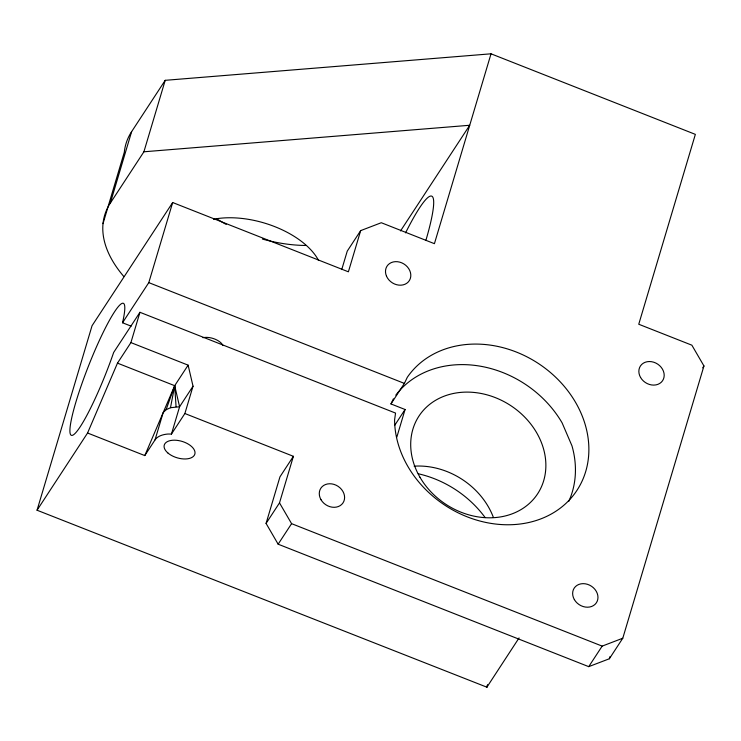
<?xml version="1.0" encoding="UTF-8"?>
<svg xmlns="http://www.w3.org/2000/svg" width="741" height="741" viewBox="0 0 741 741"><rect width="100%" height="100%" fill="white"/><g stroke="black" fill="none" stroke-linecap="round" stroke-linejoin="round"><path stroke-width="1.11" d="M87.568 433.013L144.782 455.576L155.026 439.913L163.177 412.589L166.095 409.727L170.495 407.726L174.691 385.69L188.121 365.156L130.907 342.601L117.476 363.136L87.568 433.013L37.05 510.225L486.893 687.194L519.061 637.927M487.513 685.036L486.893 687.194L487.532 685.008M103.018 223.634L124.321 152.183A155.138 83.353 16.6 0 1 131.62 131.657L165.206 80.324L491.024 53.806L695.354 134.371L638.751 324.243L691.872 345.186L703.95 365.961L622.783 638.233L609.352 658.768L588.725 666.65L278.144 544.19L266.075 523.415L279.959 476.843L293.39 456.308L184.88 413.524L171.449 434.059L167.911 434.031A26.593 14.292 16.6 0 0 155.026 439.913M123.664 276.328A155.138 83.353 16.6 0 1 110.316 203.117L131.62 131.657M37.05 510.225L92.051 325.725L172.672 202.525L348.39 271.817L360.672 230.618L381.291 222.726L434.421 243.678L491.024 53.806M110.316 203.117L143.902 151.785L165.206 80.324M130.907 342.601L139.947 312.294L395.546 413.08L394.582 419.952A101.943 84.9 33.2 0 0 525.517 523.174A101.943 84.9 33.2 0 0 565.763 388.182A101.943 84.9 33.2 0 0 407.3 377.299L404.391 383.403L390.952 403.938L405.068 409.504L396.88 436.977M139.947 312.294L113.679 352.429A70.923 9.457 -68.5 0 1 71.016 435.124A70.923 9.457 -68.5 0 1 99.007 341.221A70.923 9.457 -68.5 0 1 122.524 322.761L148.793 282.627L172.672 202.525M171.449 434.059L179.591 406.735L193.031 386.2L188.121 365.156M184.88 413.524L193.031 386.2M341.74 269.576L347.242 251.143L360.672 230.618M266.075 523.415L279.505 502.88L293.39 456.308M609.352 658.768L610.01 656.545M166.095 409.727L174.691 385.69L117.476 363.136M144.782 455.576L174.691 385.69L179.591 406.735L170.495 407.726M390.952 403.938L393.378 398.853M278.144 544.19L291.584 523.655L279.505 502.88M394.684 425.371L405.068 409.504M702.727 367.832L703.95 365.961M588.725 666.65L602.164 646.115L622.783 638.233M400.548 230.905L469.72 125.266L143.902 151.785M148.793 282.627L404.391 383.403M122.524 322.761L131.129 326.151M291.584 523.655L602.164 646.115M174.691 385.69L176.062 406.707M305.746 245.466A97.516 52.398 16.6 0 1 262.416 239.056M226.181 224.403A97.516 52.398 16.6 0 1 216.409 218.567M202.941 337.692A13.301 7.141 16.6 0 1 223.032 345.612M213.501 219.262A70.923 38.106 16.6 0 1 318.574 260.462M414.154 466.172A70.923 59.058 33.2 0 1 493.413 517.468M405.577 232.859A97.516 13.005 -68.5 0 1 425.853 240.51M418.248 473.758A97.516 81.204 33.2 0 1 485.16 517.588M395.796 395.148A101.943 84.9 33.2 0 1 562.123 422.898L571.978 445.85A101.943 84.9 33.2 0 1 568.745 501.435M419.971 477.26A70.923 59.058 33.2 0 0 537.03 494.692A70.923 59.058 33.2 0 0 477.871 392.915A70.923 59.058 33.2 0 0 419.971 477.26M168.003 453.084A15.959 8.577 16.6 0 0 194.262 455.382A15.959 8.577 16.6 0 0 176.386 440.284A15.959 8.577 16.6 0 0 168.003 453.084M640.585 377.502A13.301 11.078 33.2 0 0 662.537 380.772A13.301 11.078 33.2 0 0 651.441 361.682A13.301 11.078 33.2 0 0 640.585 377.502M574.368 599.608A13.301 11.078 33.2 0 0 596.32 602.878A13.301 11.078 33.2 0 0 585.233 583.797A13.301 11.078 33.2 0 0 574.368 599.608M386.496 276.171A13.301 11.078 33.2 0 0 408.282 281.969A13.301 11.078 33.2 0 0 399.677 262.119A13.301 11.078 33.2 0 0 386.496 276.171M321.001 499.712A13.301 11.078 33.2 0 0 342.953 502.982A13.301 11.078 33.2 0 0 331.857 483.901A13.301 11.078 33.2 0 0 321.001 499.712"/></g></svg>
